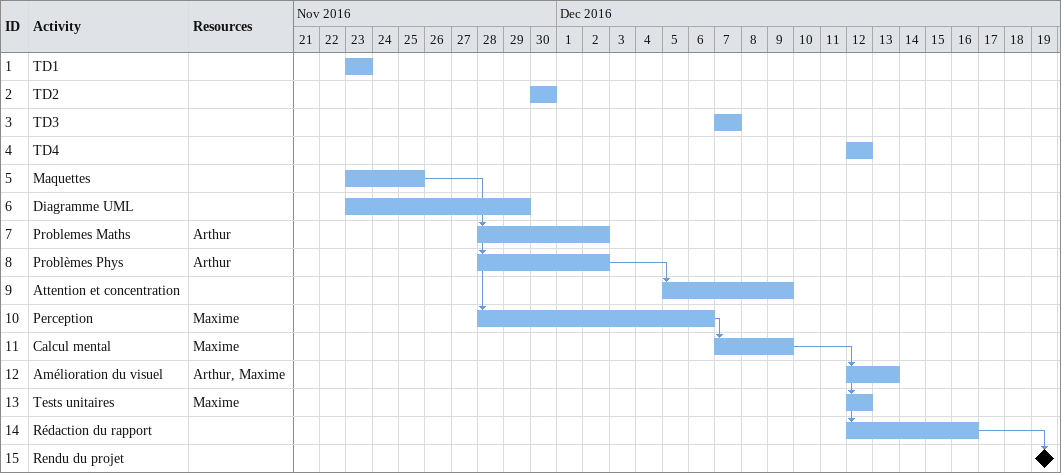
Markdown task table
| ID | Task | Start | Finish | Predecessors | Resources |
|---|---|---|---|---|---|
| 1 | TD1 | 2016-11-23 | 2016-11-23 |  |  |
| 2 | TD2 | 2016-11-30 | 2016-11-30 |  |  |
| 3 | TD3 | 2016-12-07 | 2016-12-07 |  |  |
| 4 | TD4 | 2016-12-12 | 2016-12-12 |  |  |
| 5 | Maquettes | 2016-11-23 | 2016-11-25 |  |  |
| 6 | Diagramme UML | 2016-11-23 | 2016-11-29 |  |  |
| 7 | Problemes Maths | 2016-11-28 | 2016-12-02 | 5 | Arthur |
| 8 | Problèmes Phys | 2016-11-28 | 2016-12-02 | 5 | Arthur |
| 9 | Attention et concentration | 2016-12-05 | 2016-12-09 | 8 |  |
| 10 | Perception | 2016-11-28 | 2016-12-06 | 5 | Maxime |
| 11 | Calcul mental | 2016-12-07 | 2016-12-09 | 10 | Maxime |
| 12 | Amélioration du visuel | 2016-12-12 | 2016-12-13 | 11 | Arthur, Maxime |
| 13 | Tests unitaires | 2016-12-12 | 2016-12-12 | 11 | Maxime |
| 14 | Rédaction du rapport | 2016-12-12 | 2016-12-16 | 11 |  |
| 15 | Rendu du projet (milestone) | 2016-12-19 | 2016-12-19 | 14 |  |
